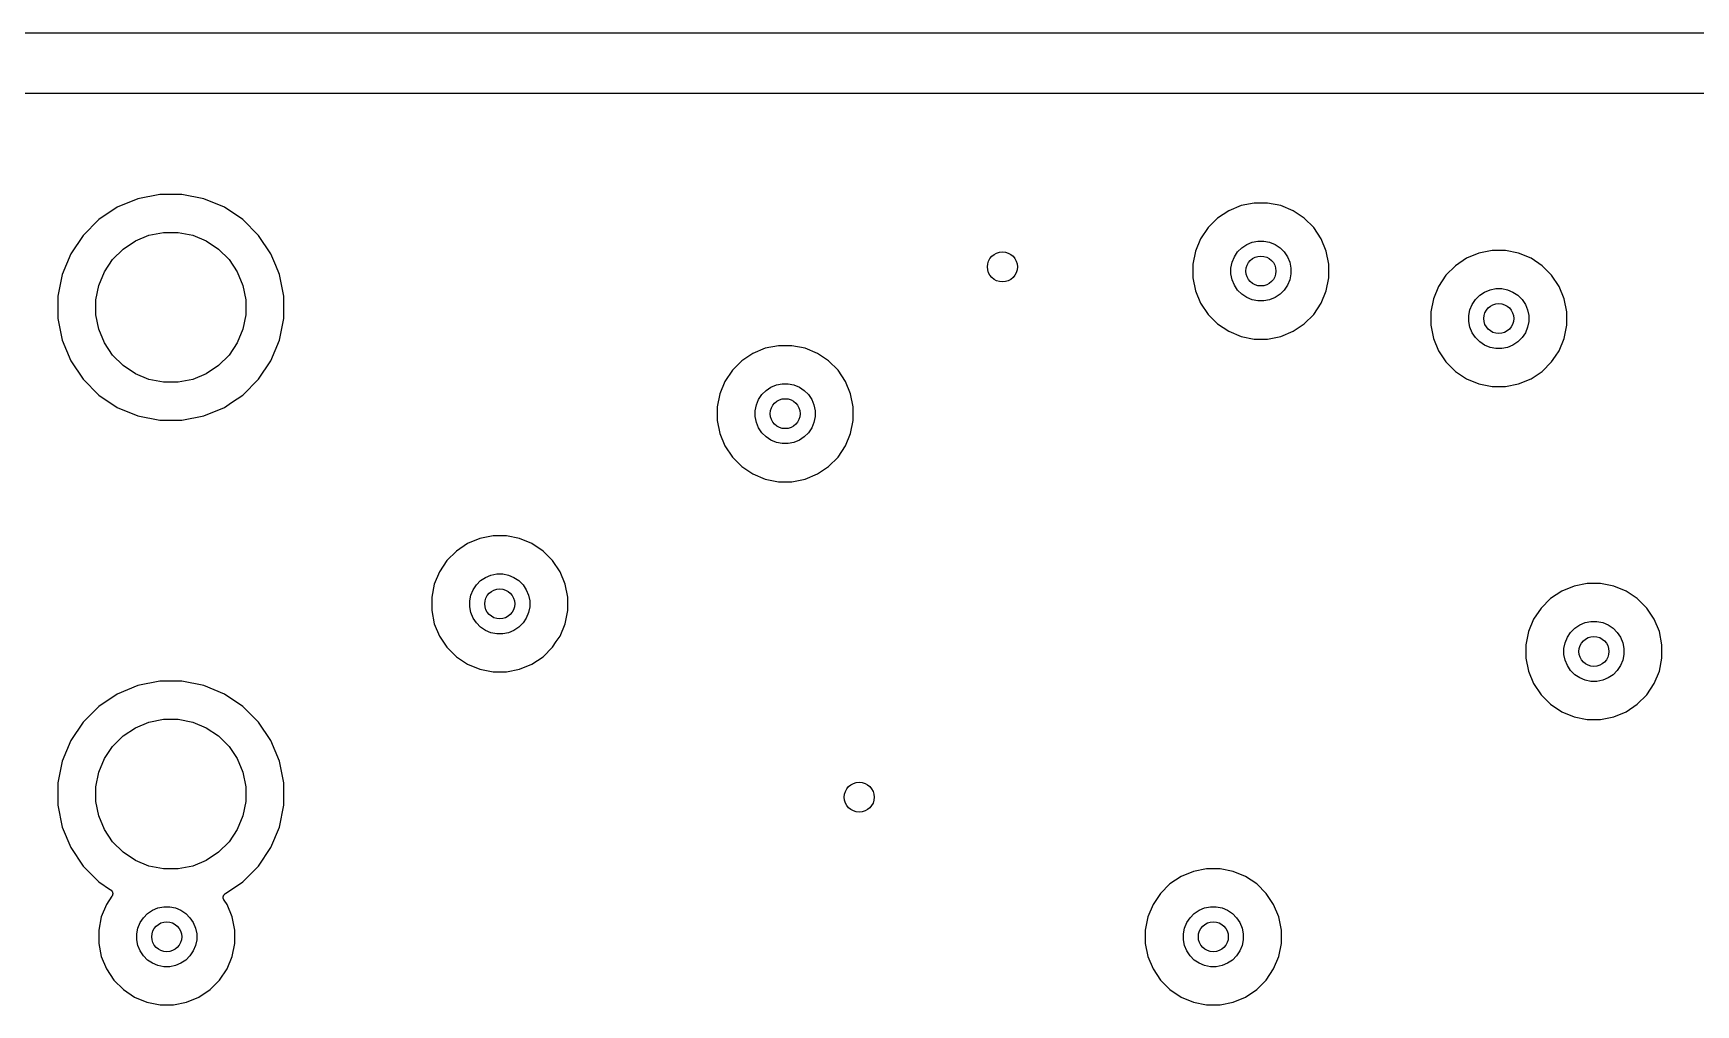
# Model space of a CAD drawing. Extents: x 1 to 139, y -76 to -1.
# Drawn here: x 66.8 to 88.99, y -66.31 to -53.34 of the extents above; entities that cross this region are included whole.
import ezdxf

# ---------------------------------------------------------------- set-up
doc = ezdxf.new("R2010")
doc.units = 0
doc.header["$MEASUREMENT"] = 0
doc.layers.add('BLACK', color=7, linetype='CONTINUOUS')

msp = doc.modelspace()

# ---------------------------------------------------------------- linework, layer by layer
at = {"layer": 'BLACK', "linetype": 'CONTINUOUS'}
for p, q in [((111.633, -53.34), (24.257, -53.34)), ((24.1331, -54.14), (111.504, -54.14)), ((67.9207, -55.6636), (67.6737, -55.8287)), ((68.1951, -55.55), (67.9207, -55.6636)), ((68.4865, -55.492), (68.1951, -55.55)), ((68.7835, -55.492), (68.4865, -55.492)), ((69.0749, -55.55), (68.7835, -55.492)), ((69.3493, -55.6636), (69.0749, -55.55)), ((69.5963, -55.8287), (69.3493, -55.6636)), ((82.9201, -55.6419), (82.7549, -55.7103)), ((83.0956, -55.607), (82.9201, -55.6419)), ((83.2744, -55.607), (83.0956, -55.607)), ((83.4499, -55.6419), (83.2744, -55.607)), ((83.6151, -55.7103), (83.4499, -55.6419)), ((67.6737, -55.8287), (67.4637, -56.0387)), ((69.8063, -56.0387), (69.5963, -55.8287)), ((82.6062, -55.8097), (82.4797, -55.9362)), ((82.7549, -55.7103), (82.6062, -55.8097)), ((83.7638, -55.8097), (83.6151, -55.7103)), ((83.8903, -55.9362), (83.7638, -55.8097)), ((67.4637, -56.0387), (67.2986, -56.2857)), ((67.9975, -56.2232), (68.1613, -56.1138)), ((68.1613, -56.1138), (68.3433, -56.0384)), ((68.3433, -56.0384), (68.5365, -56)), ((68.5365, -56), (68.7335, -56)), ((68.7335, -56), (68.9267, -56.0384)), ((68.9267, -56.0384), (69.1087, -56.1138)), ((69.1087, -56.1138), (69.2725, -56.2232)), ((69.9714, -56.2857), (69.8063, -56.0387)), ((82.3803, -56.0849), (82.3119, -56.2501)), ((82.4797, -55.9362), (82.3803, -56.0849)), ((82.9955, -56.1605), (83.0683, -56.1304)), ((83.0683, -56.1304), (83.1456, -56.115)), ((83.1456, -56.115), (83.2244, -56.115)), ((83.2244, -56.115), (83.3017, -56.1304)), ((83.3017, -56.1304), (83.3745, -56.1605)), ((83.9897, -56.0849), (83.8903, -55.9362)), ((84.0581, -56.2501), (83.9897, -56.0849)), ((67.2986, -56.2857), (67.185, -56.5601)), ((67.7488, -56.5263), (67.8582, -56.3625)), ((67.8582, -56.3625), (67.9975, -56.2232)), ((69.2725, -56.2232), (69.4118, -56.3625)), ((69.4118, -56.3625), (69.5212, -56.5263)), ((70.0368, -56.4436), (69.9714, -56.2857)), ((82.3119, -56.2501), (82.277, -56.4256)), ((82.8004, -56.3983), (82.8305, -56.3255)), ((82.8305, -56.3255), (82.8743, -56.26)), ((82.8743, -56.26), (82.93, -56.2043)), ((82.93, -56.2043), (82.9955, -56.1605)), ((83.3745, -56.1605), (83.44, -56.2043)), ((83.44, -56.2043), (83.4957, -56.26)), ((83.4957, -56.26), (83.5395, -56.3255)), ((83.5395, -56.3255), (83.5696, -56.3983)), ((84.093, -56.4256), (84.0581, -56.2501)), ((85.9299, -56.3453), (85.7812, -56.4447)), ((86.0951, -56.2769), (85.9299, -56.3453)), ((86.2706, -56.242), (86.0951, -56.2769)), ((86.4494, -56.242), (86.2706, -56.242)), ((86.6249, -56.2769), (86.4494, -56.242)), ((86.7901, -56.3453), (86.6249, -56.2769)), ((86.9388, -56.4447), (86.7901, -56.3453)), ((67.185, -56.5601), (67.127, -56.8515)), ((67.6734, -56.7083), (67.7488, -56.5263)), ((69.5212, -56.5263), (69.5966, -56.7083)), ((70.085, -56.5601), (70.0368, -56.4436)), ((70.143, -56.8515), (70.085, -56.5601)), ((82.277, -56.4256), (82.277, -56.6044)), ((82.785, -56.4756), (82.8004, -56.3983)), ((82.785, -56.5544), (82.785, -56.4756)), ((82.8004, -56.6317), (82.785, -56.5544)), ((83.5696, -56.3983), (83.585, -56.4756)), ((83.585, -56.5544), (83.5696, -56.6317)), ((83.585, -56.4756), (83.585, -56.5544)), ((84.093, -56.6044), (84.093, -56.4256)), ((85.6547, -56.5712), (85.5553, -56.7199)), ((85.7812, -56.4447), (85.6547, -56.5712)), ((87.0653, -56.5712), (86.9388, -56.4447)), ((87.1647, -56.7199), (87.0653, -56.5712)), ((67.635, -56.9015), (67.6734, -56.7083)), ((69.5966, -56.7083), (69.635, -56.9015)), ((82.277, -56.6044), (82.3119, -56.7799)), ((82.3119, -56.7799), (82.3803, -56.9451)), ((82.8305, -56.7045), (82.8004, -56.6317)), ((82.8743, -56.77), (82.8305, -56.7045)), ((82.93, -56.8257), (82.8743, -56.77)), ((83.4957, -56.77), (83.44, -56.8257)), ((83.5395, -56.7045), (83.4957, -56.77)), ((83.5696, -56.6317), (83.5395, -56.7045)), ((83.9897, -56.9451), (84.0581, -56.7799)), ((84.0581, -56.7799), (84.093, -56.6044)), ((85.5553, -56.7199), (85.4869, -56.8851)), ((86.105, -56.8393), (86.1705, -56.7955)), ((86.1705, -56.7955), (86.2433, -56.7654)), ((86.2433, -56.7654), (86.3206, -56.75)), ((86.3206, -56.75), (86.3994, -56.75)), ((86.3994, -56.75), (86.4767, -56.7654)), ((86.4767, -56.7654), (86.5495, -56.7955)), ((86.5495, -56.7955), (86.615, -56.8393)), ((87.2331, -56.8851), (87.1647, -56.7199)), ((67.127, -56.8515), (67.127, -57.1485)), ((67.635, -57.0985), (67.635, -56.9015)), ((69.635, -56.9015), (69.635, -57.0985)), ((70.143, -57.1485), (70.143, -56.8515)), ((82.3803, -56.9451), (82.4797, -57.0938)), ((82.9955, -56.8695), (82.93, -56.8257)), ((83.0683, -56.8996), (82.9955, -56.8695)), ((83.1456, -56.915), (83.0683, -56.8996)), ((83.2244, -56.915), (83.1456, -56.915)), ((83.3017, -56.8996), (83.2244, -56.915)), ((83.3745, -56.8695), (83.3017, -56.8996)), ((83.44, -56.8257), (83.3745, -56.8695)), ((83.8903, -57.0938), (83.9403, -57.019)), ((83.9403, -57.019), (83.9897, -56.9451)), ((83.9403, -57.019), (83.9403, -57.019)), ((85.4869, -56.8851), (85.452, -57.0606)), ((85.9754, -57.0333), (86.0055, -56.9605)), ((86.0055, -56.9605), (86.0493, -56.895)), ((86.0493, -56.895), (86.105, -56.8393)), ((86.615, -56.8393), (86.6707, -56.895)), ((86.6707, -56.895), (86.7145, -56.9605)), ((86.7145, -56.9605), (86.7446, -57.0333)), ((87.268, -57.0606), (87.2331, -56.8851)), ((67.127, -57.1485), (67.185, -57.4399)), ((67.6734, -57.2917), (67.635, -57.0985)), ((69.635, -57.0985), (69.5966, -57.2917)), ((70.085, -57.4399), (70.143, -57.1485)), ((82.4797, -57.0938), (82.6062, -57.2203)), ((82.6062, -57.2203), (82.7549, -57.3197)), ((83.6151, -57.3197), (83.7638, -57.2203)), ((83.7638, -57.2203), (83.8903, -57.0938)), ((85.452, -57.0606), (85.452, -57.2394)), ((85.452, -57.2394), (85.4869, -57.4149)), ((85.96, -57.1106), (85.9754, -57.0333)), ((85.96, -57.1894), (85.96, -57.1106)), ((85.9754, -57.2667), (85.96, -57.1894)), ((86.7446, -57.0333), (86.76, -57.1106)), ((86.76, -57.1894), (86.7446, -57.2667)), ((86.76, -57.1106), (86.76, -57.1894)), ((87.2331, -57.4149), (87.268, -57.2394)), ((87.268, -57.2394), (87.268, -57.0606)), ((67.185, -57.4399), (67.2986, -57.7143)), ((67.7488, -57.4737), (67.6734, -57.2917)), ((69.5966, -57.2917), (69.5212, -57.4737)), ((69.9714, -57.7143), (70.085, -57.4399)), ((82.7549, -57.3197), (82.9201, -57.3881)), ((82.9201, -57.3881), (83.0956, -57.423)), ((83.0956, -57.423), (83.2744, -57.423)), ((83.2744, -57.423), (83.4499, -57.3881)), ((83.4499, -57.3881), (83.6151, -57.3197)), ((85.4869, -57.4149), (85.5553, -57.5801)), ((86.0055, -57.3395), (85.9754, -57.2667)), ((86.0493, -57.405), (86.0055, -57.3395)), ((86.105, -57.4607), (86.0493, -57.405)), ((86.1705, -57.5045), (86.105, -57.4607)), ((86.615, -57.4607), (86.5495, -57.5045)), ((86.6707, -57.405), (86.615, -57.4607)), ((86.7145, -57.3395), (86.6707, -57.405)), ((86.7446, -57.2667), (86.7145, -57.3395)), ((87.1647, -57.5801), (87.2331, -57.4149)), ((67.8582, -57.6375), (67.7488, -57.4737)), ((67.9975, -57.7768), (67.8582, -57.6375)), ((69.4118, -57.6375), (69.2725, -57.7768)), ((69.5212, -57.4737), (69.4118, -57.6375)), ((76.4049, -57.6153), (76.2562, -57.7147)), ((76.5701, -57.5469), (76.4049, -57.6153)), ((76.7456, -57.512), (76.5701, -57.5469)), ((76.9244, -57.512), (76.7456, -57.512)), ((77.0999, -57.5469), (76.9244, -57.512)), ((77.2651, -57.6153), (77.0999, -57.5469)), ((77.4138, -57.7147), (77.2651, -57.6153)), ((85.5553, -57.5801), (85.6547, -57.7288)), ((86.2433, -57.5346), (86.1705, -57.5045)), ((86.3206, -57.55), (86.2433, -57.5346)), ((86.3994, -57.55), (86.3206, -57.55)), ((86.4767, -57.5346), (86.3994, -57.55)), ((86.5495, -57.5045), (86.4767, -57.5346)), ((87.0653, -57.7288), (87.1153, -57.654)), ((87.1153, -57.654), (87.1647, -57.5801)), ((87.1153, -57.654), (87.1153, -57.654)), ((67.2986, -57.7143), (67.4637, -57.9613)), ((68.1613, -57.8862), (67.9975, -57.7768)), ((68.3433, -57.9616), (68.1613, -57.8862)), ((69.1087, -57.8862), (68.9267, -57.9616)), ((69.2725, -57.7768), (69.1087, -57.8862)), ((69.8063, -57.9613), (69.9714, -57.7143)), ((76.1297, -57.8412), (76.0303, -57.9899)), ((76.2562, -57.7147), (76.1297, -57.8412)), ((77.5403, -57.8412), (77.4138, -57.7147)), ((77.6397, -57.9899), (77.5403, -57.8412)), ((85.6547, -57.7288), (85.7812, -57.8553)), ((85.7812, -57.8553), (85.9299, -57.9547)), ((86.7901, -57.9547), (86.9388, -57.8553)), ((86.9388, -57.8553), (87.0653, -57.7288)), ((67.4637, -57.9613), (67.6737, -58.1713)), ((68.5365, -58), (68.3433, -57.9616)), ((68.7335, -58), (68.5365, -58)), ((68.9267, -57.9616), (68.7335, -58)), ((69.5963, -58.1713), (69.8063, -57.9613)), ((76.0303, -57.9899), (75.9619, -58.1551)), ((76.5243, -58.165), (76.58, -58.1093)), ((76.58, -58.1093), (76.6455, -58.0655)), ((76.6455, -58.0655), (76.7183, -58.0354)), ((76.7183, -58.0354), (76.7956, -58.02)), ((76.7956, -58.02), (76.8744, -58.02)), ((76.8744, -58.02), (76.9517, -58.0354)), ((76.9517, -58.0354), (77.0245, -58.0655)), ((77.0245, -58.0655), (77.09, -58.1093)), ((77.09, -58.1093), (77.1457, -58.165)), ((77.7081, -58.1551), (77.6397, -57.9899)), ((85.9299, -57.9547), (86.0951, -58.0231)), ((86.0951, -58.0231), (86.2706, -58.058)), ((86.2706, -58.058), (86.4494, -58.058)), ((86.4494, -58.058), (86.6249, -58.0231)), ((86.6249, -58.0231), (86.7901, -57.9547)), ((67.6737, -58.1713), (67.9207, -58.3364)), ((67.9207, -58.3364), (68.1951, -58.45)), ((69.0749, -58.45), (69.3493, -58.3364)), ((69.3493, -58.3364), (69.4464, -58.2715)), ((69.4464, -58.2715), (69.5963, -58.1713)), ((75.9619, -58.1551), (75.927, -58.3306)), ((75.927, -58.3306), (75.927, -58.5094)), ((76.435, -58.3806), (76.4504, -58.3033)), ((76.4504, -58.3033), (76.4805, -58.2305)), ((76.4805, -58.2305), (76.5243, -58.165)), ((77.1457, -58.165), (77.1895, -58.2305)), ((77.1895, -58.2305), (77.2196, -58.3033)), ((77.2196, -58.3033), (77.235, -58.3806)), ((77.743, -58.3306), (77.7081, -58.1551)), ((77.743, -58.5094), (77.743, -58.3306)), ((68.1951, -58.45), (68.4865, -58.508)), ((68.4865, -58.508), (68.7835, -58.508)), ((68.7835, -58.508), (69.0749, -58.45)), ((75.927, -58.5094), (75.9619, -58.6849)), ((76.435, -58.4594), (76.435, -58.3806)), ((76.4504, -58.5367), (76.435, -58.4594)), ((76.4805, -58.6095), (76.4504, -58.5367)), ((77.2196, -58.5367), (77.1895, -58.6095)), ((77.235, -58.4594), (77.2196, -58.5367)), ((77.235, -58.3806), (77.235, -58.4594)), ((77.7081, -58.6849), (77.743, -58.5094)), ((75.9619, -58.6849), (76.0303, -58.8501)), ((76.5243, -58.675), (76.4805, -58.6095)), ((76.58, -58.7307), (76.5243, -58.675)), ((76.6455, -58.7745), (76.58, -58.7307)), ((76.7183, -58.8046), (76.6455, -58.7745)), ((76.7956, -58.82), (76.7183, -58.8046)), ((76.9517, -58.8046), (76.8744, -58.82)), ((77.0245, -58.7745), (76.9517, -58.8046)), ((77.09, -58.7307), (77.0245, -58.7745)), ((77.1457, -58.675), (77.09, -58.7307)), ((77.1895, -58.6095), (77.1457, -58.675)), ((77.6397, -58.8501), (77.7081, -58.6849)), ((76.0303, -58.8501), (76.1297, -58.9988)), ((76.1297, -58.9988), (76.2562, -59.1253)), ((76.8744, -58.82), (76.7956, -58.82)), ((77.4138, -59.1253), (77.5403, -58.9988)), ((77.5403, -58.9988), (77.6397, -58.8501)), ((76.2562, -59.1253), (76.4049, -59.2247)), ((76.4049, -59.2247), (76.5701, -59.2931)), ((77.0999, -59.2931), (77.2651, -59.2247)), ((77.2651, -59.2247), (77.4138, -59.1253)), ((76.5701, -59.2931), (76.7456, -59.328)), ((76.7456, -59.328), (76.9244, -59.328)), ((76.9244, -59.328), (77.0999, -59.2931)), ((72.7601, -60.0869), (72.5949, -60.1553)), ((72.9356, -60.052), (72.7601, -60.0869)), ((73.1144, -60.052), (72.9356, -60.052)), ((73.2899, -60.0869), (73.1144, -60.052)), ((73.4551, -60.1553), (73.2899, -60.0869)), ((72.4462, -60.2547), (72.3197, -60.3812)), ((72.5949, -60.1553), (72.4462, -60.2547)), ((73.6038, -60.2547), (73.4551, -60.1553)), ((73.7303, -60.3812), (73.6038, -60.2547)), ((72.2203, -60.5299), (72.1519, -60.6951)), ((72.3197, -60.3812), (72.2203, -60.5299)), ((72.8355, -60.6055), (72.9083, -60.5754)), ((72.9083, -60.5754), (72.9856, -60.56)), ((72.9856, -60.56), (73.0644, -60.56)), ((73.0644, -60.56), (73.1417, -60.5754)), ((73.1417, -60.5754), (73.2145, -60.6055)), ((73.8297, -60.5299), (73.7303, -60.3812)), ((73.8981, -60.6951), (73.8297, -60.5299)), ((72.1519, -60.6951), (72.117, -60.8706)), ((72.6404, -60.8433), (72.6705, -60.7705)), ((72.6705, -60.7705), (72.7143, -60.705)), ((72.7143, -60.705), (72.77, -60.6493)), ((72.77, -60.6493), (72.8355, -60.6055)), ((73.2145, -60.6055), (73.28, -60.6493)), ((73.28, -60.6493), (73.3357, -60.705)), ((73.3357, -60.705), (73.3795, -60.7705)), ((73.3795, -60.7705), (73.4096, -60.8433)), ((73.933, -60.8706), (73.8981, -60.6951)), ((87.1999, -60.7903), (87.0512, -60.8897)), ((87.3651, -60.7219), (87.1999, -60.7903)), ((87.5406, -60.687), (87.3651, -60.7219)), ((87.7194, -60.687), (87.5406, -60.687)), ((87.8949, -60.7219), (87.7194, -60.687)), ((88.0601, -60.7903), (87.8949, -60.7219)), ((88.2088, -60.8897), (88.0601, -60.7903)), ((72.117, -60.8706), (72.117, -61.0494)), ((72.625, -60.9206), (72.6404, -60.8433)), ((72.625, -60.9994), (72.625, -60.9206)), ((72.6404, -61.0767), (72.625, -60.9994)), ((73.4096, -60.8433), (73.425, -60.9206)), ((73.425, -60.9994), (73.4096, -61.0767)), ((73.425, -60.9206), (73.425, -60.9994)), ((73.933, -61.0494), (73.933, -60.8706)), ((86.9247, -61.0162), (86.8253, -61.1649)), ((87.0512, -60.8897), (86.9247, -61.0162)), ((88.3353, -61.0162), (88.2088, -60.8897)), ((88.4347, -61.1649), (88.3353, -61.0162)), ((72.117, -61.0494), (72.1519, -61.2249)), ((72.1519, -61.2249), (72.2203, -61.3901)), ((72.6705, -61.1495), (72.6404, -61.0767)), ((72.7143, -61.215), (72.6705, -61.1495)), ((72.77, -61.2707), (72.7143, -61.215)), ((73.3357, -61.215), (73.28, -61.2707)), ((73.3795, -61.1495), (73.3357, -61.215)), ((73.4096, -61.0767), (73.3795, -61.1495)), ((73.8297, -61.3901), (73.8981, -61.2249)), ((73.8981, -61.2249), (73.933, -61.0494)), ((86.8253, -61.1649), (86.7569, -61.3301)), ((87.375, -61.2843), (87.4405, -61.2405)), ((87.4405, -61.2405), (87.5133, -61.2104)), ((87.5133, -61.2104), (87.5906, -61.195)), ((87.5906, -61.195), (87.6694, -61.195)), ((87.6694, -61.195), (87.7467, -61.2104)), ((87.7467, -61.2104), (87.8195, -61.2405)), ((87.8195, -61.2405), (87.885, -61.2843)), ((88.5031, -61.3301), (88.4347, -61.1649)), ((72.2203, -61.3901), (72.3197, -61.5388)), ((72.8355, -61.3145), (72.77, -61.2707)), ((72.9083, -61.3446), (72.8355, -61.3145)), ((72.9856, -61.36), (72.9083, -61.3446)), ((73.0644, -61.36), (72.9856, -61.36)), ((73.1417, -61.3446), (73.0644, -61.36)), ((73.2145, -61.3145), (73.1417, -61.3446)), ((73.28, -61.2707), (73.2145, -61.3145)), ((73.7303, -61.5388), (73.7803, -61.464)), ((73.7803, -61.464), (73.8297, -61.3901)), ((73.7803, -61.464), (73.7803, -61.464)), ((86.7569, -61.3301), (86.722, -61.5056)), ((87.2454, -61.4783), (87.2755, -61.4055)), ((87.2755, -61.4055), (87.3193, -61.34)), ((87.3193, -61.34), (87.375, -61.2843)), ((87.885, -61.2843), (87.9407, -61.34)), ((87.9407, -61.34), (87.9845, -61.4055)), ((87.9845, -61.4055), (88.0146, -61.4783)), ((88.538, -61.5056), (88.5031, -61.3301)), ((72.3197, -61.5388), (72.4462, -61.6653)), ((72.4462, -61.6653), (72.5949, -61.7647)), ((73.4551, -61.7647), (73.6038, -61.6653)), ((73.6038, -61.6653), (73.7303, -61.5388)), ((86.722, -61.5056), (86.722, -61.6844)), ((86.722, -61.6844), (86.7569, -61.8599)), ((87.23, -61.5556), (87.2454, -61.4783)), ((87.23, -61.6344), (87.23, -61.5556)), ((87.2454, -61.7117), (87.23, -61.6344)), ((88.0146, -61.4783), (88.03, -61.5556)), ((88.03, -61.6344), (88.0146, -61.7117)), ((88.03, -61.5556), (88.03, -61.6344)), ((88.5031, -61.8599), (88.538, -61.6844)), ((88.538, -61.6844), (88.538, -61.5056)), ((72.5949, -61.7647), (72.7601, -61.8331)), ((72.7601, -61.8331), (72.9356, -61.868)), ((72.9356, -61.868), (73.1144, -61.868)), ((73.1144, -61.868), (73.2899, -61.8331)), ((73.2899, -61.8331), (73.4551, -61.7647)), ((86.7569, -61.8599), (86.8253, -62.0251)), ((87.2755, -61.7845), (87.2454, -61.7117)), ((87.3193, -61.85), (87.2755, -61.7845)), ((87.375, -61.9057), (87.3193, -61.85)), ((87.4405, -61.9495), (87.375, -61.9057)), ((87.885, -61.9057), (87.8195, -61.9495)), ((87.9407, -61.85), (87.885, -61.9057)), ((87.9845, -61.7845), (87.9407, -61.85)), ((88.0146, -61.7117), (87.9845, -61.7845)), ((88.4347, -62.0251), (88.5031, -61.8599)), ((68.1951, -62.05), (67.9207, -62.1636)), ((68.4865, -61.992), (68.1951, -62.05)), ((68.7835, -61.992), (68.4865, -61.992)), ((69.0749, -62.05), (68.7835, -61.992)), ((69.3493, -62.1636), (69.0749, -62.05)), ((86.8253, -62.0251), (86.9247, -62.1738)), ((87.5133, -61.9796), (87.4405, -61.9495)), ((87.5906, -61.995), (87.5133, -61.9796)), ((87.6694, -61.995), (87.5906, -61.995)), ((87.7467, -61.9796), (87.6694, -61.995)), ((87.8195, -61.9495), (87.7467, -61.9796)), ((88.3353, -62.1738), (88.4347, -62.0251)), ((67.6737, -62.3287), (67.4637, -62.5387)), ((67.9207, -62.1636), (67.6737, -62.3287)), ((69.5963, -62.3287), (69.3493, -62.1636)), ((69.8063, -62.5387), (69.5963, -62.3287)), ((86.9247, -62.1738), (87.0512, -62.3003)), ((87.0512, -62.3003), (87.1999, -62.3997)), ((88.0601, -62.3997), (88.2088, -62.3003)), ((88.2088, -62.3003), (88.3353, -62.1738)), ((67.4637, -62.5387), (67.2986, -62.7857)), ((68.1613, -62.6138), (68.3433, -62.5384)), ((68.3433, -62.5384), (68.5365, -62.5)), ((68.5365, -62.5), (68.7335, -62.5)), ((68.7335, -62.5), (68.9267, -62.5384)), ((68.9267, -62.5384), (69.1087, -62.6138)), ((69.9714, -62.7857), (69.8063, -62.5387)), ((87.1999, -62.3997), (87.3651, -62.4681)), ((87.3651, -62.4681), (87.5406, -62.503)), ((87.5406, -62.503), (87.7194, -62.503)), ((87.7194, -62.503), (87.8949, -62.4681)), ((87.8949, -62.4681), (88.0601, -62.3997)), ((67.2986, -62.7857), (67.185, -63.0601)), ((67.8582, -62.8625), (67.9975, -62.7232)), ((67.9975, -62.7232), (68.1613, -62.6138)), ((69.1087, -62.6138), (69.2725, -62.7232)), ((69.2725, -62.7232), (69.4118, -62.8625)), ((70.085, -63.0601), (69.9714, -62.7857)), ((67.7488, -63.0263), (67.8582, -62.8625)), ((69.4118, -62.8625), (69.5212, -63.0263)), ((67.185, -63.0601), (67.127, -63.3515)), ((67.635, -63.4015), (67.6734, -63.2083)), ((67.6734, -63.2083), (67.7488, -63.0263)), ((69.5212, -63.0263), (69.5966, -63.2083)), ((69.5966, -63.2083), (69.635, -63.4015)), ((70.143, -63.3515), (70.085, -63.0601)), ((67.127, -63.3515), (67.127, -63.6485)), ((67.635, -63.5985), (67.635, -63.4015)), ((69.635, -63.4015), (69.635, -63.5985)), ((70.143, -63.6485), (70.143, -63.3515)), ((67.127, -63.6485), (67.185, -63.9399)), ((67.6734, -63.7917), (67.635, -63.5985)), ((69.635, -63.5985), (69.5966, -63.7917)), ((70.085, -63.9399), (70.143, -63.6485)), ((67.7488, -63.9737), (67.6734, -63.7917)), ((69.5966, -63.7917), (69.5212, -63.9737)), ((67.185, -63.9399), (67.2986, -64.2143)), ((67.8582, -64.1375), (67.7488, -63.9737)), ((69.5212, -63.9737), (69.4118, -64.1375)), ((69.9714, -64.2143), (70.085, -63.9399)), ((67.2986, -64.2143), (67.4637, -64.4613)), ((67.9975, -64.2768), (67.8582, -64.1375)), ((68.1613, -64.3862), (67.9975, -64.2768)), ((69.2725, -64.2768), (69.1087, -64.3862)), ((69.4118, -64.1375), (69.2725, -64.2768)), ((69.8063, -64.4613), (69.9714, -64.2143)), ((67.4637, -64.4613), (67.6737, -64.6713)), ((68.3433, -64.4616), (68.1613, -64.3862)), ((68.5365, -64.5), (68.3433, -64.4616)), ((68.7335, -64.5), (68.5365, -64.5)), ((68.9267, -64.4616), (68.7335, -64.5)), ((69.1087, -64.3862), (68.9267, -64.4616)), ((69.5963, -64.6713), (69.8063, -64.4613)), ((82.2851, -64.5319), (82.1199, -64.6003)), ((82.4606, -64.497), (82.2851, -64.5319)), ((82.6394, -64.497), (82.4606, -64.497)), ((82.8149, -64.5319), (82.6394, -64.497)), ((82.9801, -64.6003), (82.8149, -64.5319)), ((67.6737, -64.6713), (67.8314, -64.7767)), ((67.8314, -64.7767), (67.8318, -64.777)), ((67.8318, -64.777), (67.8318, -64.777)), ((67.8318, -64.777), (67.8318, -64.777)), ((67.8318, -64.777), (67.8321, -64.7772)), ((67.8321, -64.7772), (67.8368, -64.7811)), ((67.8368, -64.7811), (67.8413, -64.7849)), ((67.8413, -64.7849), (67.8414, -64.7851)), ((67.8414, -64.7851), (67.8416, -64.7852)), ((67.8416, -64.7852), (67.8454, -64.7899)), ((67.8454, -64.7899), (67.8491, -64.7945)), ((67.8491, -64.7945), (67.8492, -64.7947)), ((67.8492, -64.7947), (67.8493, -64.7949)), ((67.8493, -64.7949), (67.8521, -64.8002)), ((69.3626, -64.8275), (69.5963, -64.6713)), ((81.9712, -64.6997), (81.8447, -64.8262)), ((82.1199, -64.6003), (81.9712, -64.6997)), ((83.1288, -64.6997), (82.9801, -64.6003)), ((83.2553, -64.8262), (83.1288, -64.6997)), ((67.7753, -64.9749), (67.7069, -65.1401)), ((67.8489, -64.8648), (67.7753, -64.9749)), ((67.8518, -64.8594), (67.8489, -64.8648)), ((67.8546, -64.8543), (67.8518, -64.8594)), ((67.8521, -64.8002), (67.8549, -64.8055)), ((67.8547, -64.8541), (67.8546, -64.8543)), ((67.8548, -64.8539), (67.8547, -64.8541)), ((67.8566, -64.848), (67.8548, -64.8539)), ((67.8549, -64.8055), (67.855, -64.8057)), ((67.855, -64.8057), (67.8551, -64.8059)), ((67.8551, -64.8059), (67.8567, -64.8116)), ((67.8583, -64.8424), (67.8566, -64.848)), ((67.8567, -64.8116), (67.8584, -64.8173)), ((67.8584, -64.842), (67.8583, -64.8422)), ((67.8583, -64.8422), (67.8583, -64.8424)), ((67.8584, -64.8173), (67.8585, -64.8176)), ((67.859, -64.8361), (67.8584, -64.842)), ((67.8585, -64.8176), (67.8585, -64.8178)), ((67.8585, -64.8178), (67.8591, -64.8237)), ((67.8596, -64.8301), (67.859, -64.8361)), ((67.8591, -64.8237), (67.8596, -64.8297)), ((67.8596, -64.8297), (67.8596, -64.8299)), ((67.8596, -64.8299), (67.8596, -64.8301)), ((68.4633, -65.0204), (68.5406, -65.005)), ((68.5406, -65.005), (68.6194, -65.005)), ((68.6194, -65.005), (68.6967, -65.0204)), ((69.3343, -64.8796), (69.335, -64.8737)), ((69.3344, -64.8798), (69.3343, -64.8796)), ((69.3343, -64.88), (69.3344, -64.8798)), ((69.3349, -64.8861), (69.3343, -64.88)), ((69.3354, -64.8919), (69.3349, -64.8861)), ((69.335, -64.8737), (69.3356, -64.8677)), ((69.3355, -64.8922), (69.3354, -64.8919)), ((69.3355, -64.8924), (69.3355, -64.8922)), ((69.3372, -64.8982), (69.3355, -64.8924)), ((69.3356, -64.8677), (69.3357, -64.8675)), ((69.3357, -64.8673), (69.3375, -64.8615)), ((69.3357, -64.8675), (69.3357, -64.8673)), ((69.3389, -64.9038), (69.3372, -64.8982)), ((69.3375, -64.8615), (69.3392, -64.8559)), ((69.339, -64.904), (69.3389, -64.9038)), ((69.339, -64.9043), (69.339, -64.904)), ((69.3418, -64.9095), (69.339, -64.9043)), ((69.3392, -64.8559), (69.3393, -64.8557)), ((69.3393, -64.8557), (69.3394, -64.8555)), ((69.3394, -64.8555), (69.3423, -64.8502)), ((69.3445, -64.9149), (69.3418, -64.9095)), ((69.3423, -64.8502), (69.3451, -64.8449)), ((69.3448, -64.9152), (69.3445, -64.9149)), ((69.345, -64.9156), (69.3448, -64.9152)), ((69.3448, -64.9152), (69.3448, -64.9152)), ((69.3448, -64.9152), (69.3448, -64.9152)), ((69.3847, -64.9749), (69.345, -64.9156)), ((69.3451, -64.8449), (69.3452, -64.8448)), ((69.3452, -64.8448), (69.3453, -64.8446)), ((69.3453, -64.8446), (69.3491, -64.84)), ((69.3491, -64.84), (69.353, -64.8354)), ((69.353, -64.8354), (69.3531, -64.8352)), ((69.3531, -64.8352), (69.3533, -64.8351)), ((69.3533, -64.8351), (69.3579, -64.8314)), ((69.3579, -64.8314), (69.3626, -64.8275)), ((69.4531, -65.1401), (69.3847, -64.9749)), ((81.7453, -64.9749), (81.6769, -65.1401)), ((81.8447, -64.8262), (81.7453, -64.9749)), ((82.4333, -65.0204), (82.5106, -65.005)), ((82.5106, -65.005), (82.5894, -65.005)), ((82.5894, -65.005), (82.6667, -65.0204)), ((83.3547, -64.9749), (83.2553, -64.8262)), ((83.4231, -65.1401), (83.3547, -64.9749)), ((67.7069, -65.1401), (67.672, -65.3156)), ((68.1954, -65.2883), (68.2255, -65.2155)), ((68.2255, -65.2155), (68.2693, -65.15)), ((68.2693, -65.15), (68.325, -65.0943)), ((68.325, -65.0943), (68.3905, -65.0505)), ((68.3905, -65.0505), (68.4633, -65.0204)), ((68.6967, -65.0204), (68.7695, -65.0505)), ((68.7695, -65.0505), (68.835, -65.0943)), ((68.835, -65.0943), (68.8907, -65.15)), ((68.8907, -65.15), (68.9345, -65.2155)), ((68.9345, -65.2155), (68.9646, -65.2883)), ((69.488, -65.3156), (69.4531, -65.1401)), ((81.6769, -65.1401), (81.642, -65.3156)), ((82.1654, -65.2883), (82.1955, -65.2155)), ((82.1955, -65.2155), (82.2393, -65.15)), ((82.2393, -65.15), (82.295, -65.0943)), ((82.295, -65.0943), (82.3605, -65.0505)), ((82.3605, -65.0505), (82.4333, -65.0204)), ((82.6667, -65.0204), (82.7395, -65.0505)), ((82.7395, -65.0505), (82.805, -65.0943)), ((82.805, -65.0943), (82.8607, -65.15)), ((82.8607, -65.15), (82.9045, -65.2155)), ((82.9045, -65.2155), (82.9346, -65.2883)), ((83.458, -65.3156), (83.4231, -65.1401)), ((67.672, -65.3156), (67.672, -65.4944)), ((68.18, -65.3656), (68.1954, -65.2883)), ((68.18, -65.4444), (68.18, -65.3656)), ((68.1954, -65.5217), (68.18, -65.4444)), ((68.9646, -65.2883), (68.98, -65.3656)), ((68.98, -65.4444), (68.9646, -65.5217)), ((68.98, -65.3656), (68.98, -65.4444)), ((69.488, -65.4944), (69.488, -65.3156)), ((81.642, -65.3156), (81.642, -65.4944)), ((82.15, -65.3656), (82.1654, -65.2883)), ((82.15, -65.4444), (82.15, -65.3656)), ((82.1654, -65.5217), (82.15, -65.4444)), ((82.9346, -65.2883), (82.95, -65.3656)), ((82.95, -65.4444), (82.9346, -65.5217)), ((82.95, -65.3656), (82.95, -65.4444)), ((83.458, -65.4944), (83.458, -65.3156)), ((67.672, -65.4944), (67.7069, -65.6699)), ((67.7069, -65.6699), (67.7753, -65.8351)), ((68.2255, -65.5945), (68.1954, -65.5217)), ((68.2693, -65.66), (68.2255, -65.5945)), ((68.325, -65.7157), (68.2693, -65.66)), ((68.8907, -65.66), (68.835, -65.7157)), ((68.9345, -65.5945), (68.8907, -65.66)), ((68.9646, -65.5217), (68.9345, -65.5945)), ((69.3847, -65.8351), (69.4531, -65.6699)), ((69.4531, -65.6699), (69.488, -65.4944)), ((81.642, -65.4944), (81.6769, -65.6699)), ((81.6769, -65.6699), (81.7453, -65.8351)), ((82.1955, -65.5945), (82.1654, -65.5217)), ((82.2393, -65.66), (82.1955, -65.5945)), ((82.295, -65.7157), (82.2393, -65.66)), ((82.8607, -65.66), (82.805, -65.7157)), ((82.9045, -65.5945), (82.8607, -65.66)), ((82.9346, -65.5217), (82.9045, -65.5945)), ((83.3547, -65.8351), (83.4231, -65.6699)), ((83.4231, -65.6699), (83.458, -65.4944)), ((67.7753, -65.8351), (67.8747, -65.9838)), ((68.3905, -65.7595), (68.325, -65.7157)), ((68.4633, -65.7896), (68.3905, -65.7595)), ((68.5406, -65.805), (68.4633, -65.7896)), ((68.6194, -65.805), (68.5406, -65.805)), ((68.6967, -65.7896), (68.6194, -65.805)), ((68.7695, -65.7595), (68.6967, -65.7896)), ((68.835, -65.7157), (68.7695, -65.7595)), ((69.2853, -65.9838), (69.3847, -65.8351)), ((81.7453, -65.8351), (81.8447, -65.9838)), ((82.3605, -65.7595), (82.295, -65.7157)), ((82.4333, -65.7896), (82.3605, -65.7595)), ((82.5106, -65.805), (82.4333, -65.7896)), ((82.5894, -65.805), (82.5106, -65.805)), ((82.6667, -65.7896), (82.5894, -65.805)), ((82.7395, -65.7595), (82.6667, -65.7896)), ((82.805, -65.7157), (82.7395, -65.7595)), ((83.3053, -65.909), (83.3547, -65.8351)), ((67.8747, -65.9838), (68.0012, -66.1103)), ((68.0012, -66.1103), (68.1499, -66.2097)), ((69.0101, -66.2097), (69.1588, -66.1103)), ((69.1588, -66.1103), (69.2853, -65.9838)), ((81.8447, -65.9838), (81.9712, -66.1103)), ((81.9712, -66.1103), (82.1199, -66.2097)), ((82.9801, -66.2097), (83.1288, -66.1103)), ((83.1288, -66.1103), (83.2553, -65.9838)), ((83.2553, -65.9838), (83.3053, -65.909)), ((83.3053, -65.909), (83.3053, -65.909)), ((68.1499, -66.2097), (68.3151, -66.2781)), ((68.3151, -66.2781), (68.4906, -66.313)), ((68.4906, -66.313), (68.6694, -66.313)), ((68.6694, -66.313), (68.8449, -66.2781)), ((68.8449, -66.2781), (69.0101, -66.2097)), ((82.1199, -66.2097), (82.2851, -66.2781)), ((82.2851, -66.2781), (82.4606, -66.313)), ((82.4606, -66.313), (82.6394, -66.313)), ((82.6394, -66.313), (82.8149, -66.2781)), ((82.8149, -66.2781), (82.9801, -66.2097))]:
    msp.add_line(p, q, dxfattribs=at)
at = {"layer": 'BLACK'}
for centre in [(79.7346, -56.4604), (83.185, -56.515), (86.36, -57.15), (76.835, -58.42), (73.025, -60.96), (87.63, -61.595), (77.8231, -63.5412), (68.58, -65.405), (82.55, -65.405)]:
    msp.add_circle(centre, 0.2, dxfattribs=at)

doc.saveas('drawing.dxf')
